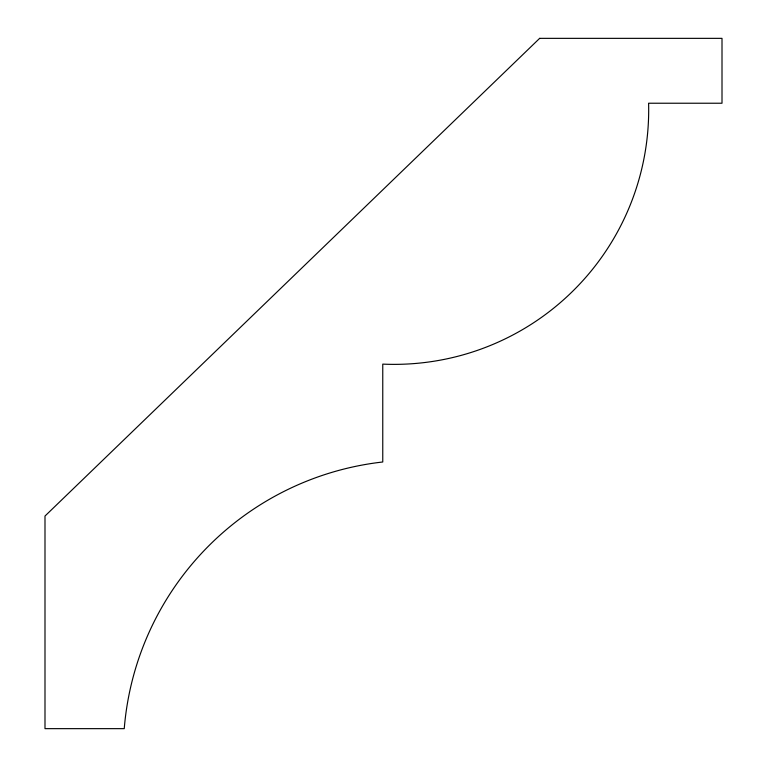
<?xml version="1.0" encoding="UTF-8"?>
<svg xmlns="http://www.w3.org/2000/svg" width="767" height="767" viewBox="0 0 767 767"><rect width="100%" height="100%" fill="white"/><g stroke="black" fill="none" stroke-linecap="round" stroke-linejoin="round"><path stroke-width="1.15" d="M539.661 38.35L44.994 516.047L44.994 728.65L124.244 728.65A292.208 292.208 0 0 1 382.762 461.993L382.762 364.114A254.558 254.558 0 0 0 648.604 103.229L722.006 103.229L722.006 38.35L539.661 38.35"/></g></svg>
